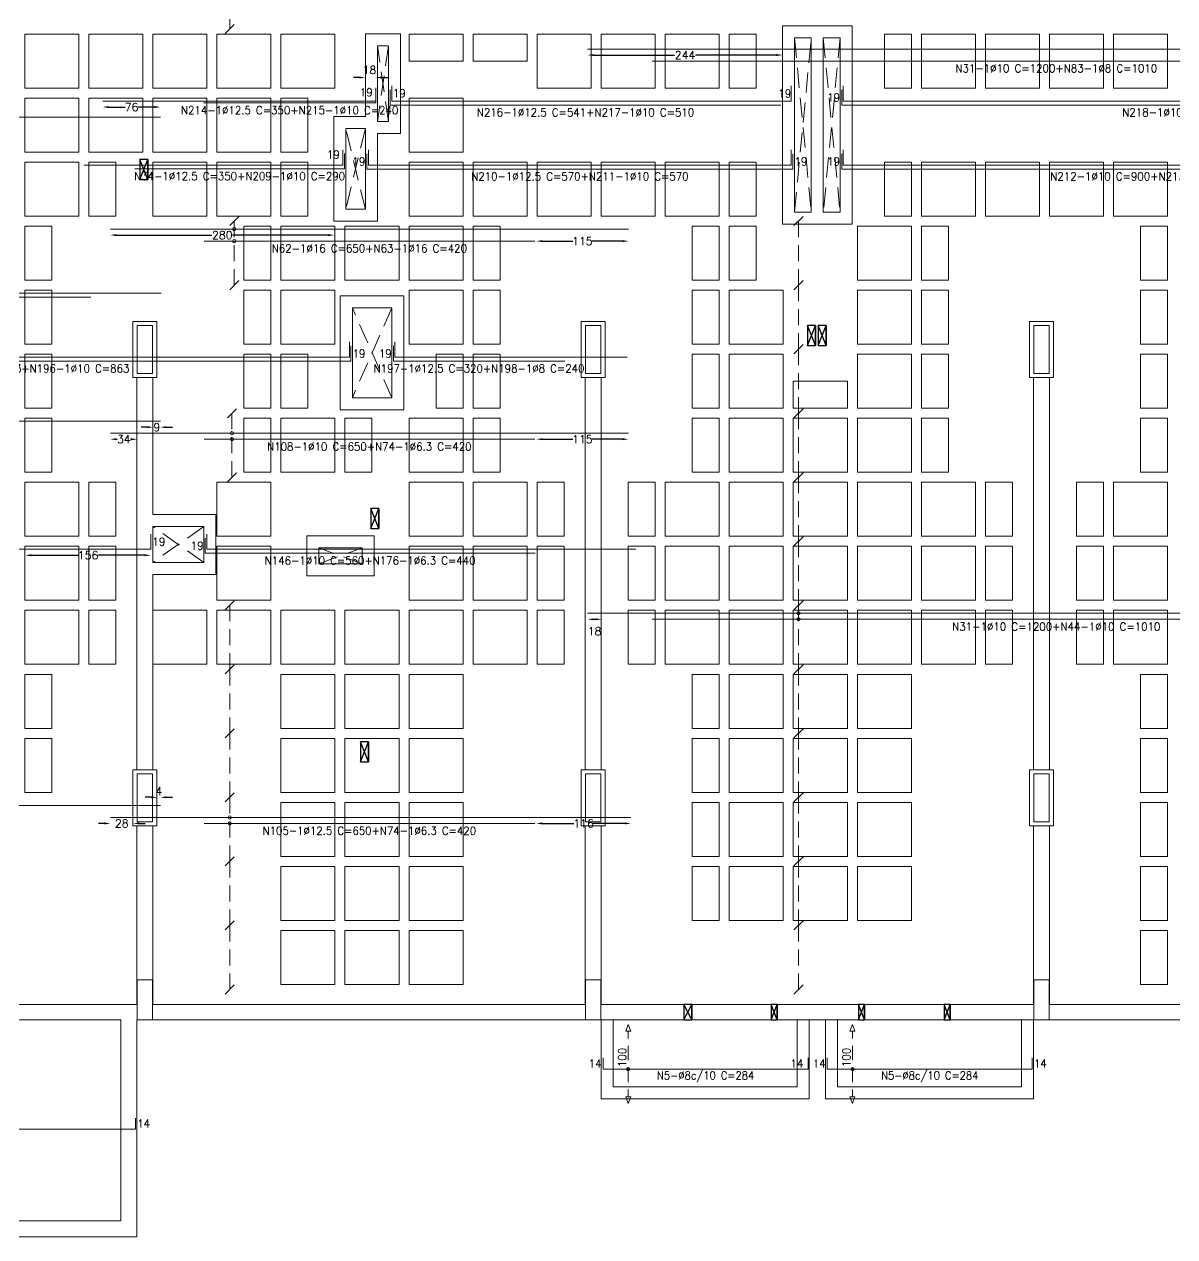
# Model space of a CAD drawing. Header units: millimetres. Extents: x -32 to 332, y -138 to 116.
# Drawn here: x 92.42 to 121.16, y 38.46 to 68.76 of the extents above; entities that cross this region are included whole.
import ezdxf
from ezdxf.enums import TextEntityAlignment as Align

# ---------------------------------------------------------------- set-up
doc = ezdxf.new("R2010")
doc.units = ezdxf.units.MM
doc.linetypes.add('TRAZO_HUECO', pattern=[0.75, 0.5, -0.25])
doc.layers.add('A-COT-01', color=9, linetype='Continuous')
doc.layers.add('FURAÇÃO', color=8, linetype='Continuous')
for name, color, linetype, lineweight in [('ARR_L_I_IG_DIST', 8, 'Continuous', 0), ('ARR_L_I_IG_LINHA', 2, 'Continuous', 0), ('ARR_L_I_IG_MARCA', 2, 'Continuous', 9), ('ARR_L_I_POSICAO', 4, 'Continuous', 9), ('ARR_LONG_INF', 6, 'Continuous', 15), ('ARR_LONG_INF_TXT', 1, 'Continuous', 9), ('LJ_NERV_RETI', 8, 'Continuous', 9), ('LJ_SIMB_ABER', 8, 'Continuous', 0), ('PILAR_CONCRETO', 8, 'Continuous', 0), ('PILAR_CONCRETO_APOIADO', 8, 'Continuous', 0), ('VIG_FACES', 8, 'Continuous', 0)]:
    doc.layers.add(name, color=color, linetype=linetype, lineweight=lineweight)
doc.styles.add('CYPETXT_0.3_romans', font='romans.shx', dxfattribs={"height": 0.2})
doc.styles.add('CYPETXT_romans', font='romans.shx', dxfattribs={"height": 0.2})
doc.dimstyles.new('cype_arrow', dxfattribs={"dimtxt": 0.18, "dimasz": 0.15, "dimexe": 0.075, "dimexo": 0.075, "dimgap": 0, "dimtad": 0, "dimdec": 4, "dimzin": 0, "dimdsep": 46, "dimtxsty": 'CYPETXT_0.3_romans', "dimcen": 0.09, "dimadec": 0, "dimazin": 0, "dimtfac": 1, "dimtdec": 4, "dimtofl": 0, "dimtmove": 2, "dimatfit": 3, "dimfxl": 1, "dimtolj": 1, "dimtzin": 0, "dimarcsym": 0})

# ---------------------------------------------------------------- blocks, each defined once
blk = doc.blocks.new('Forma 2PvtoTipo')
at = {"layer": 'FURAÇÃO', "color": 8}
for points in [[(501.483, 65.955), (501.683, 65.955), (501.683, 66.455), (501.483, 66.455), (501.483, 65.955), (501.683, 66.455), (501.683, 65.955), (501.483, 66.455)], [(518.162, 61.807), (518.362, 61.807), (518.362, 62.307), (518.162, 62.307), (518.162, 61.807), (518.362, 62.307), (518.362, 61.807), (518.162, 62.307)], [(518.428, 61.807), (518.628, 61.807), (518.628, 62.307), (518.428, 62.307), (518.428, 61.807), (518.628, 62.307), (518.628, 61.807), (518.428, 62.307)], [(507.249, 57.238), (507.449, 57.238), (507.449, 57.738), (507.249, 57.738), (507.249, 57.238), (507.449, 57.738), (507.449, 57.238), (507.249, 57.738)], [(506.995, 51.408), (507.195, 51.408), (507.195, 51.908), (506.995, 51.908), (506.995, 51.408), (507.195, 51.908), (507.195, 51.408), (506.995, 51.908)], [(515.065, 44.961), (515.265, 44.961), (515.265, 45.34), (515.065, 45.341), (515.065, 44.961), (515.265, 45.34), (515.265, 44.961), (515.065, 45.341)], [(517.249, 44.961), (517.399, 44.961), (517.399, 45.341), (517.249, 45.341), (517.249, 44.961), (517.399, 45.341), (517.399, 44.961), (517.249, 45.341)], [(519.432, 44.961), (519.582, 44.961), (519.582, 45.341), (519.432, 45.341), (519.432, 44.961), (519.582, 45.341), (519.582, 44.961), (519.432, 45.341)], [(521.57, 44.961), (521.72, 44.961), (521.72, 45.34), (521.57, 45.341), (521.57, 44.961), (521.72, 45.34), (521.72, 44.961), (521.57, 45.341)]]:
    blk.add_lwpolyline(points, dxfattribs=at)
at = {"layer": 'LJ_NERV_RETI', "color": 8}
for points in [[(499.954, 68.243), (499.954, 69.593), (498.604, 69.593), (498.604, 68.243)], [(501.554, 68.243), (501.554, 69.593), (500.204, 69.593), (500.204, 68.243)], [(503.154, 68.243), (503.154, 69.593), (501.804, 69.593), (501.804, 68.243)], [(504.754, 68.243), (504.754, 69.593), (503.404, 69.593), (503.404, 68.243)], [(506.354, 68.243), (506.354, 69.593), (505.004, 69.593), (505.004, 68.243)], [(512.754, 68.243), (512.754, 69.593), (511.404, 69.593), (511.404, 68.243)], [(514.354, 68.243), (514.354, 69.593), (513.004, 69.593), (513.004, 68.243)], [(515.954, 68.243), (515.954, 69.593), (514.604, 69.593), (514.604, 68.243)], [(516.879, 68.243), (516.879, 69.593), (516.204, 69.593), (516.204, 68.243)], [(520.754, 68.242), (520.754, 69.592), (520.079, 69.592), (520.079, 68.242)], [(522.354, 68.243), (522.354, 69.593), (521.004, 69.593), (521.004, 68.243)], [(523.954, 68.243), (523.954, 69.593), (522.604, 69.593), (522.604, 68.243)], [(525.554, 68.243), (525.554, 69.593), (524.204, 69.593), (524.204, 68.243)], [(527.154, 68.243), (527.154, 69.593), (525.804, 69.593), (525.804, 68.243)], [(499.954, 66.643), (499.954, 67.993), (498.604, 67.993), (498.604, 66.643)], [(501.554, 66.643), (501.554, 67.993), (500.204, 67.993), (500.204, 66.643)], [(503.154, 66.643), (503.154, 67.993), (501.804, 67.993), (501.804, 66.643)], [(504.754, 66.643), (504.754, 67.993), (503.404, 67.993), (503.404, 66.643)], [(505.679, 66.643), (505.679, 67.993), (505.004, 67.993), (505.004, 66.643)], [(509.554, 66.643), (509.554, 67.993), (508.204, 67.993), (508.204, 66.643)], [(499.954, 65.043), (499.954, 66.393), (498.604, 66.393), (498.604, 65.043)], [(500.879, 65.043), (500.879, 66.393), (500.204, 66.393), (500.204, 65.043)], [(503.154, 65.043), (503.154, 66.393), (501.804, 66.393), (501.804, 65.043)], [(504.754, 65.043), (504.754, 66.393), (503.404, 66.393), (503.404, 65.043)], [(505.679, 65.043), (505.679, 66.393), (505.004, 66.393), (505.004, 65.043)], [(509.554, 65.043), (509.554, 66.393), (508.204, 66.393), (508.204, 65.043)], [(511.154, 65.043), (511.154, 66.393), (509.804, 66.393), (509.804, 65.043)], [(512.754, 65.043), (512.754, 66.393), (511.404, 66.393), (511.404, 65.043)], [(514.354, 65.043), (514.354, 66.393), (513.004, 66.393), (513.004, 65.043)], [(515.954, 65.043), (515.954, 66.393), (514.604, 66.393), (514.604, 65.043)], [(516.879, 65.043), (516.879, 66.393), (516.204, 66.393), (516.204, 65.043)], [(520.754, 65.042), (520.754, 66.392), (520.079, 66.392), (520.079, 65.042)], [(522.354, 65.043), (522.354, 66.393), (521.004, 66.393), (521.004, 65.043)], [(523.954, 65.043), (523.954, 66.393), (522.604, 66.393), (522.604, 65.043)], [(525.554, 65.043), (525.554, 66.393), (524.204, 66.393), (524.204, 65.043)], [(527.154, 65.043), (527.154, 66.393), (525.804, 66.393), (525.804, 65.043)], [(499.279, 63.443), (499.279, 64.793), (498.604, 64.793), (498.604, 63.443)], [(504.754, 63.443), (504.754, 64.793), (504.079, 64.793), (504.079, 63.443)], [(506.354, 63.443), (506.354, 64.793), (505.004, 64.793), (505.004, 63.443)], [(507.954, 63.443), (507.954, 64.793), (506.604, 64.793), (506.604, 63.443)], [(509.554, 63.443), (509.554, 64.793), (508.204, 64.793), (508.204, 63.443)], [(510.479, 63.443), (510.479, 64.793), (509.804, 64.793), (509.804, 63.443)], [(515.954, 63.443), (515.954, 64.793), (515.279, 64.793), (515.279, 63.443)], [(516.879, 63.443), (516.879, 64.793), (516.204, 64.793), (516.204, 63.443)], [(520.754, 63.443), (520.754, 64.793), (519.404, 64.793), (519.404, 63.443)], [(521.679, 63.443), (521.679, 64.793), (521.004, 64.793), (521.004, 63.443)], [(527.154, 63.443), (527.154, 64.793), (526.479, 64.793), (526.479, 63.443)], [(499.279, 61.843), (499.279, 63.193), (498.604, 63.193), (498.604, 61.843)], [(504.754, 61.843), (504.754, 63.193), (504.079, 63.193), (504.079, 61.843)], [(506.354, 61.843), (506.354, 63.193), (505.004, 63.193), (505.004, 61.843)], [(509.554, 61.843), (509.554, 63.193), (508.204, 63.193), (508.204, 61.843)], [(510.479, 61.843), (510.479, 63.193), (509.804, 63.193), (509.804, 61.843)], [(515.954, 61.843), (515.954, 63.193), (515.279, 63.193), (515.279, 61.843)], [(517.554, 61.843), (517.554, 63.193), (516.204, 63.193), (516.204, 61.843)], [(520.754, 61.843), (520.754, 63.193), (519.404, 63.193), (519.404, 61.843)], [(521.679, 61.843), (521.679, 63.193), (521.004, 63.193), (521.004, 61.843)], [(527.154, 61.843), (527.154, 63.193), (526.479, 63.193), (526.479, 61.843)], [(499.279, 60.243), (499.279, 61.593), (498.604, 61.593), (498.604, 60.243)], [(504.754, 60.243), (504.754, 61.593), (504.079, 61.593), (504.079, 60.243)], [(505.679, 60.243), (505.679, 61.593), (505.004, 61.593), (505.004, 60.243)], [(509.554, 60.243), (509.554, 61.593), (508.879, 61.593), (508.879, 60.243)], [(510.479, 60.243), (510.479, 61.593), (509.804, 61.593), (509.804, 60.243)], [(515.954, 60.243), (515.954, 61.593), (515.279, 61.593), (515.279, 60.243)], [(517.554, 60.243), (517.554, 61.593), (516.204, 61.593), (516.204, 60.243)], [(520.754, 60.243), (520.754, 61.593), (519.404, 61.593), (519.404, 60.243)], [(521.679, 60.243), (521.679, 61.593), (521.004, 61.593), (521.004, 60.243)], [(527.154, 60.243), (527.154, 61.593), (526.479, 61.593), (526.479, 60.243)], [(519.154, 60.243), (519.154, 60.918), (517.804, 60.918), (517.804, 60.243)], [(499.279, 58.643), (499.279, 59.993), (498.604, 59.993), (498.604, 58.643)], [(504.754, 58.643), (504.754, 59.993), (504.079, 59.993), (504.079, 58.643)], [(506.354, 58.643), (506.354, 59.993), (505.004, 59.993), (505.004, 58.643)], [(507.279, 58.643), (507.279, 59.993), (506.604, 59.993), (506.604, 58.643)], [(509.554, 58.643), (509.554, 59.993), (508.204, 59.993), (508.204, 58.643)], [(510.479, 58.643), (510.479, 59.993), (509.804, 59.993), (509.804, 58.643)], [(515.954, 58.643), (515.954, 59.993), (515.279, 59.993), (515.279, 58.643)], [(517.554, 58.643), (517.554, 59.993), (516.204, 59.993), (516.204, 58.643)], [(519.154, 58.643), (519.154, 59.993), (517.804, 59.993), (517.804, 58.643)], [(520.754, 58.643), (520.754, 59.993), (519.404, 59.993), (519.404, 58.643)], [(521.679, 58.643), (521.679, 59.993), (521.004, 59.993), (521.004, 58.643)], [(527.154, 58.643), (527.154, 59.993), (526.479, 59.993), (526.479, 58.643)], [(499.954, 57.043), (499.954, 58.393), (498.604, 58.393), (498.604, 57.043)], [(500.879, 57.043), (500.879, 58.393), (500.204, 58.393), (500.204, 57.043)], [(504.754, 57.043), (504.754, 58.393), (503.404, 58.393), (503.404, 57.043)], [(509.554, 57.043), (509.554, 58.393), (508.204, 58.393), (508.204, 57.043)], [(511.154, 57.043), (511.154, 58.393), (509.804, 58.393), (509.804, 57.043)], [(512.079, 57.043), (512.079, 58.393), (511.404, 58.393), (511.404, 57.043)], [(514.354, 57.043), (514.354, 58.393), (513.679, 58.393), (513.679, 57.043)], [(515.954, 57.043), (515.954, 58.393), (514.604, 58.393), (514.604, 57.043)], [(517.554, 57.043), (517.554, 58.393), (516.204, 58.393), (516.204, 57.043)], [(519.154, 57.043), (519.154, 58.393), (517.804, 58.393), (517.804, 57.043)], [(520.754, 57.043), (520.754, 58.393), (519.404, 58.393), (519.404, 57.043)], [(522.354, 57.043), (522.354, 58.393), (521.004, 58.393), (521.004, 57.043)], [(523.279, 57.043), (523.279, 58.393), (522.604, 58.393), (522.604, 57.043)], [(525.554, 57.043), (525.554, 58.393), (524.879, 58.393), (524.879, 57.043)], [(527.154, 57.043), (527.154, 58.393), (525.804, 58.393), (525.804, 57.043)], [(499.954, 55.443), (499.954, 56.793), (498.604, 56.793), (498.604, 55.443)], [(500.879, 55.443), (500.879, 56.793), (500.204, 56.793), (500.204, 55.443)], [(504.754, 55.443), (504.754, 56.793), (503.404, 56.793), (503.404, 55.443)], [(509.554, 55.443), (509.554, 56.793), (508.204, 56.793), (508.204, 55.443)], [(511.154, 55.443), (511.154, 56.793), (509.804, 56.793), (509.804, 55.443)], [(512.079, 55.443), (512.079, 56.793), (511.404, 56.793), (511.404, 55.443)], [(514.354, 55.443), (514.354, 56.793), (513.679, 56.793), (513.679, 55.443)], [(515.954, 55.443), (515.954, 56.793), (514.604, 56.793), (514.604, 55.443)], [(517.554, 55.443), (517.554, 56.793), (516.204, 56.793), (516.204, 55.443)], [(519.154, 55.443), (519.154, 56.793), (517.804, 56.793), (517.804, 55.443)], [(520.754, 55.443), (520.754, 56.793), (519.404, 56.793), (519.404, 55.443)], [(522.354, 55.443), (522.354, 56.793), (521.004, 56.793), (521.004, 55.443)], [(523.279, 55.443), (523.279, 56.793), (522.604, 56.793), (522.604, 55.443)], [(525.554, 55.443), (525.554, 56.793), (524.879, 56.793), (524.879, 55.443)], [(527.154, 55.443), (527.154, 56.793), (525.804, 56.793), (525.804, 55.443)], [(499.954, 53.843), (499.954, 55.193), (498.604, 55.193), (498.604, 53.843)], [(500.879, 53.843), (500.879, 55.193), (500.204, 55.193), (500.204, 53.843)], [(503.154, 53.843), (503.154, 55.193), (501.804, 55.193), (501.804, 53.843)], [(504.754, 53.843), (504.754, 55.193), (503.404, 55.193), (503.404, 53.843)], [(506.354, 53.843), (506.354, 55.193), (505.004, 55.193), (505.004, 53.843)], [(507.954, 53.843), (507.954, 55.193), (506.604, 55.193), (506.604, 53.843)], [(509.554, 53.843), (509.554, 55.193), (508.204, 55.193), (508.204, 53.843)], [(511.154, 53.843), (511.154, 55.193), (509.804, 55.193), (509.804, 53.843)], [(512.079, 53.843), (512.079, 55.193), (511.404, 55.193), (511.404, 53.843)], [(514.354, 53.843), (514.354, 55.193), (513.679, 55.193), (513.679, 53.843)], [(515.954, 53.843), (515.954, 55.193), (514.604, 55.193), (514.604, 53.843)], [(517.554, 53.843), (517.554, 55.193), (516.204, 55.193), (516.204, 53.843)], [(519.154, 53.843), (519.154, 55.193), (517.804, 55.193), (517.804, 53.843)], [(520.754, 53.843), (520.754, 55.193), (519.404, 55.193), (519.404, 53.843)], [(522.354, 53.843), (522.354, 55.193), (521.004, 55.193), (521.004, 53.843)], [(523.279, 53.843), (523.279, 55.193), (522.604, 55.193), (522.604, 53.843)], [(525.554, 53.843), (525.554, 55.193), (524.879, 55.193), (524.879, 53.843)], [(527.154, 53.843), (527.154, 55.193), (525.804, 55.193), (525.804, 53.843)], [(499.279, 52.243), (499.279, 53.593), (498.604, 53.593), (498.604, 52.243)], [(506.354, 52.243), (506.354, 53.593), (505.004, 53.593), (505.004, 52.243)], [(507.954, 52.243), (507.954, 53.593), (506.604, 53.593), (506.604, 52.243)], [(509.554, 52.243), (509.554, 53.593), (508.204, 53.593), (508.204, 52.243)], [(515.954, 52.243), (515.954, 53.593), (515.279, 53.593), (515.279, 52.243)], [(517.554, 52.243), (517.554, 53.593), (516.204, 53.593), (516.204, 52.243)], [(519.154, 52.243), (519.154, 53.593), (517.804, 53.593), (517.804, 52.243)], [(520.754, 52.243), (520.754, 53.593), (519.404, 53.593), (519.404, 52.243)], [(527.154, 52.243), (527.154, 53.593), (526.479, 53.593), (526.479, 52.243)], [(499.279, 50.643), (499.279, 51.993), (498.604, 51.993), (498.604, 50.643)], [(506.354, 50.643), (506.354, 51.993), (505.004, 51.993), (505.004, 50.643)], [(507.954, 50.643), (507.954, 51.993), (506.604, 51.993), (506.604, 50.643)], [(509.554, 50.643), (509.554, 51.993), (508.204, 51.993), (508.204, 50.643)], [(515.954, 50.643), (515.954, 51.993), (515.279, 51.993), (515.279, 50.643)], [(517.554, 50.643), (517.554, 51.993), (516.204, 51.993), (516.204, 50.643)], [(519.154, 50.643), (519.154, 51.993), (517.804, 51.993), (517.804, 50.643)], [(520.754, 50.643), (520.754, 51.993), (519.404, 51.993), (519.404, 50.643)], [(527.154, 50.643), (527.154, 51.993), (526.479, 51.993), (526.479, 50.643)], [(506.354, 49.043), (506.354, 50.393), (505.004, 50.393), (505.004, 49.043)], [(507.954, 49.043), (507.954, 50.393), (506.604, 50.393), (506.604, 49.043)], [(509.554, 49.043), (509.554, 50.393), (508.204, 50.393), (508.204, 49.043)], [(515.954, 49.043), (515.954, 50.393), (515.279, 50.393), (515.279, 49.043)], [(517.554, 49.043), (517.554, 50.393), (516.204, 50.393), (516.204, 49.043)], [(519.154, 49.043), (519.154, 50.393), (517.804, 50.393), (517.804, 49.043)], [(520.754, 49.043), (520.754, 50.393), (519.404, 50.393), (519.404, 49.043)], [(527.154, 49.043), (527.154, 50.393), (526.479, 50.393), (526.479, 49.043)], [(506.354, 47.443), (506.354, 48.793), (505.004, 48.793), (505.004, 47.443)], [(507.954, 47.443), (507.954, 48.793), (506.604, 48.793), (506.604, 47.443)], [(509.554, 47.443), (509.554, 48.793), (508.204, 48.793), (508.204, 47.443)], [(515.954, 47.443), (515.954, 48.793), (515.279, 48.793), (515.279, 47.443)], [(517.554, 47.443), (517.554, 48.793), (516.204, 48.793), (516.204, 47.443)], [(519.154, 47.443), (519.154, 48.793), (517.804, 48.793), (517.804, 47.443)], [(520.754, 47.443), (520.754, 48.793), (519.404, 48.793), (519.404, 47.443)], [(527.154, 47.443), (527.154, 48.793), (526.479, 48.793), (526.479, 47.443)], [(506.354, 45.843), (506.354, 47.193), (505.004, 47.193), (505.004, 45.843)], [(507.954, 45.843), (507.954, 47.193), (506.604, 47.193), (506.604, 45.843)], [(509.554, 45.843), (509.554, 47.193), (508.204, 47.193), (508.204, 45.843)], [(527.154, 45.843), (527.154, 47.193), (526.479, 47.193), (526.479, 45.843)]]:
    blk.add_lwpolyline(points, close=True, dxfattribs=at)
for points in [[(509.554, 68.918), (509.554, 69.593), (508.204, 69.593), (508.204, 68.918), (509.554, 68.918)], [(511.154, 68.918), (511.154, 69.593), (509.804, 69.593), (509.804, 68.918), (511.154, 68.918)]]:
    blk.add_lwpolyline(points, dxfattribs=at)
at = {"layer": 'LJ_SIMB_ABER', "color": 8, "linetype": 'TRAZO_HUECO'}
for p, q in [((517.833, 65.144), (518.253, 69.494)), ((517.833, 69.494), (518.253, 65.144)), ((518.553, 69.494), (518.973, 65.144)), ((518.973, 69.494), (518.553, 65.144)), ((507.693, 69.294), (507.413, 67.409)), ((507.693, 67.409), (507.413, 69.294)), ((507.113, 67.229), (506.628, 65.214)), ((507.113, 65.214), (506.628, 67.229)), ((507.773, 62.754), (506.788, 60.504)), ((507.773, 60.504), (506.788, 62.754)), ((503.078, 57.288), (501.803, 56.388)), ((503.078, 56.388), (501.803, 57.288)), ((507.033, 56.353), (505.948, 56.753)), ((505.948, 56.353), (507.033, 56.753))]:
    blk.add_line(p, q, dxfattribs=at)
at = {"layer": 'PILAR_CONCRETO', "color": 8}
for points in [[(501.303, 61.011), (501.903, 61.011), (501.903, 62.411), (501.303, 62.411), (501.303, 61.011)], [(501.413, 61.111), (501.793, 61.111), (501.793, 62.311), (501.413, 62.311), (501.413, 61.111)], [(512.503, 61.011), (513.103, 61.011), (513.103, 62.411), (512.503, 62.411), (512.503, 61.011)], [(512.613, 61.111), (512.993, 61.111), (512.993, 62.311), (512.613, 62.311), (512.613, 61.111)], [(523.703, 61.011), (524.303, 61.011), (524.303, 62.411), (523.703, 62.411), (523.703, 61.011)], [(523.813, 61.111), (524.193, 61.111), (524.193, 62.311), (523.813, 62.311), (523.813, 61.111)], [(501.303, 49.81), (501.903, 49.81), (501.903, 51.21), (501.303, 51.21), (501.303, 49.81)], [(512.503, 49.81), (513.103, 49.81), (513.103, 51.21), (512.503, 51.21), (512.503, 49.81)], [(523.703, 49.81), (524.303, 49.81), (524.303, 51.21), (523.703, 51.21), (523.703, 49.81)], [(501.413, 49.91), (501.793, 49.91), (501.793, 51.11), (501.413, 51.11), (501.413, 49.91)], [(512.613, 49.91), (512.993, 49.91), (512.993, 51.11), (512.613, 51.11), (512.613, 49.91)], [(523.813, 49.91), (524.193, 49.91), (524.193, 51.11), (523.813, 51.11), (523.813, 49.91)], [(501.413, 44.96), (501.793, 44.96), (501.793, 45.96), (501.413, 45.96), (501.413, 44.96)], [(512.613, 44.96), (512.993, 44.96), (512.993, 45.96), (512.613, 45.96), (512.613, 44.96)], [(523.813, 44.96), (524.193, 44.96), (524.193, 45.96), (523.813, 45.96), (523.813, 44.96)]]:
    blk.add_lwpolyline(points, close=True, dxfattribs=at)
at = {"layer": 'PILAR_CONCRETO_APOIADO', "color": 8}
for points in [[(501.413, 44.96), (501.793, 44.96), (501.793, 45.96), (501.413, 45.96), (501.413, 44.96)], [(512.613, 44.96), (512.993, 44.96), (512.993, 45.96), (512.613, 45.96), (512.613, 44.96)], [(523.813, 44.96), (524.193, 44.96), (524.193, 45.96), (523.813, 45.96), (523.813, 44.96)]]:
    blk.add_lwpolyline(points, close=True, dxfattribs=at)
at = {"layer": 'VIG_FACES', "color": 8}
for p, q in [((519.273, 69.794), (517.533, 69.794)), ((517.533, 69.794), (517.533, 64.844)), ((519.273, 64.844), (519.273, 69.794)), ((507.993, 69.594), (507.113, 69.594)), ((507.113, 67.529), (507.113, 69.594)), ((507.993, 67.109), (507.993, 69.594)), ((518.253, 69.494), (517.833, 69.494)), ((517.833, 69.494), (517.833, 65.144)), ((518.253, 65.144), (518.253, 69.494)), ((518.973, 69.494), (518.553, 69.494)), ((518.553, 65.144), (518.553, 69.494)), ((518.973, 65.144), (518.973, 69.494)), ((507.693, 69.294), (507.413, 69.294)), ((507.413, 67.409), (507.413, 69.294)), ((507.693, 67.409), (507.693, 69.294)), ((506.328, 67.529), (506.328, 64.914)), ((507.113, 67.529), (506.328, 67.529)), ((507.413, 67.409), (507.693, 67.409)), ((506.628, 67.229), (506.628, 65.214)), ((507.113, 67.229), (506.628, 67.229)), ((507.113, 65.214), (507.113, 67.229)), ((507.413, 64.914), (507.413, 67.109)), ((507.413, 67.109), (507.993, 67.109)), ((506.628, 65.214), (507.113, 65.214)), ((517.833, 65.144), (518.253, 65.144)), ((518.553, 65.144), (518.973, 65.144)), ((506.328, 64.914), (507.413, 64.914)), ((517.533, 64.844), (519.273, 64.844)), ((506.488, 63.054), (506.488, 60.204)), ((508.073, 63.054), (506.488, 63.054)), ((508.073, 60.204), (508.073, 63.054)), ((506.788, 62.754), (506.788, 60.504)), ((507.773, 62.754), (506.788, 62.754)), ((507.773, 60.504), (507.773, 62.754)), ((501.403, 58.394), (501.403, 61.011)), ((501.803, 58.394), (501.803, 61.011)), ((512.603, 58.394), (512.603, 61.011)), ((513.003, 58.394), (513.003, 61.011)), ((523.803, 58.394), (523.803, 61.011)), ((524.203, 58.394), (524.203, 61.011)), ((506.788, 60.504), (507.773, 60.504)), ((506.488, 60.204), (508.073, 60.204)), ((501.403, 53.844), (501.403, 58.392)), ((501.803, 57.588), (501.803, 58.392)), ((512.603, 53.844), (512.603, 58.392)), ((513.003, 53.844), (513.003, 58.392)), ((523.803, 53.844), (523.803, 58.392)), ((524.203, 53.844), (524.203, 58.392)), ((503.378, 57.588), (501.803, 57.588)), ((503.378, 56.088), (503.378, 57.588)), ((501.803, 56.388), (501.803, 57.288)), ((503.078, 57.288), (501.803, 57.288)), ((503.078, 56.388), (503.078, 57.288)), ((505.648, 57.053), (507.333, 57.053)), ((505.648, 56.053), (505.648, 57.053)), ((507.333, 57.053), (507.333, 56.053)), ((505.948, 56.753), (507.033, 56.753)), ((505.948, 56.353), (505.948, 56.753)), ((507.033, 56.753), (507.033, 56.353)), ((501.803, 56.388), (503.078, 56.388)), ((507.033, 56.353), (505.948, 56.353)), ((501.803, 53.844), (501.803, 56.088)), ((501.803, 56.088), (503.378, 56.088)), ((507.333, 56.053), (505.648, 56.053)), ((501.403, 51.21), (501.403, 53.842)), ((501.803, 51.21), (501.803, 53.842)), ((512.603, 51.21), (512.603, 53.842)), ((513.003, 51.21), (513.003, 53.842)), ((523.803, 51.21), (523.803, 53.842)), ((524.203, 51.21), (524.203, 53.842)), ((501.403, 49.81), (501.403, 45.34)), ((501.803, 49.81), (501.803, 45.34)), ((512.603, 49.81), (512.603, 45.34)), ((513.003, 49.81), (513.003, 45.341)), ((523.803, 49.81), (523.803, 45.34)), ((524.203, 49.81), (524.203, 45.341)), ((493.805, 45.34), (499.278, 45.34)), ((499.28, 45.34), (501.403, 45.34)), ((501.803, 45.34), (505.003, 45.34)), ((505.005, 45.34), (509.553, 45.34)), ((509.555, 45.34), (512.603, 45.34)), ((513.003, 45.341), (514.603, 45.341)), ((514.605, 45.341), (520.753, 45.34)), ((520.755, 45.34), (523.803, 45.34)), ((526.478, 45.341), (524.203, 45.341)), ((532.878, 45.34), (526.48, 45.341)), ((490.593, 44.96), (501.003, 44.96)), ((501.003, 44.96), (501.003, 39.94)), ((501.403, 44.96), (501.413, 44.96)), ((501.403, 44.96), (501.403, 39.54)), ((501.793, 44.96), (512.613, 44.96)), ((512.993, 44.961), (513.003, 44.961)), ((513.004, 42.984), (513.004, 44.961)), ((513.005, 44.961), (518.203, 44.961)), ((513.304, 43.284), (513.304, 44.961)), ((517.904, 43.284), (517.904, 44.961)), ((518.204, 42.984), (518.204, 44.961)), ((518.205, 44.961), (518.603, 44.961)), ((518.604, 42.985), (518.604, 44.961)), ((518.605, 44.961), (523.803, 44.96)), ((518.904, 43.285), (518.904, 44.961)), ((523.504, 43.285), (523.504, 44.96)), ((523.804, 42.985), (523.804, 44.96)), ((523.805, 44.96), (523.813, 44.96)), ((529.803, 44.961), (524.193, 44.961)), ((513.304, 43.284), (517.904, 43.284)), ((518.904, 43.285), (523.504, 43.285)), ((513.004, 42.984), (518.204, 42.984)), ((518.604, 42.985), (523.804, 42.985)), ((501.003, 39.94), (479.803, 39.94)), ((501.403, 39.54), (479.403, 39.54))]:
    blk.add_line(p, q, dxfattribs=at)
blk = doc.blocks.new('*D200')
at = {"layer": 'ARR_L_I_POSICAO', "color": 0, "lineweight": -2, "transparency": 16777216}
for p, q in [((95.595, 49.441), (95.445, 49.441)), ((95.977, 49.441), (96.127, 49.441))]:
    blk.add_line(p, q, dxfattribs=at)
at = {"layer": 'ARR_L_I_POSICAO', "color": 0, "transparency": 16777216}
for points in [[(95.595, 49.466), (95.595, 49.416), (95.745, 49.441)], [(95.977, 49.466), (95.977, 49.416), (95.827, 49.441)]]:
    blk.add_solid(points, dxfattribs=at)
at = {"layer": 'DEFPOINTS', "color": 0, "transparency": 16777216}
for p in [(95.745, 49.441), (95.827, 49.441), (95.827, 49.441)]:
    blk.add_point(p, dxfattribs=at)
at = {"layer": 'ARR_L_I_POSICAO', "color": 0, "transparency": 16777216, "insert": (95.786, 49.591), "char_height": 0.2, "attachment_point": 5, "rotation": 359.9963, "style": 'CYPETXT_0.3_romans'}
blk.add_mtext('\\A1;4', dxfattribs=at)
blk = doc.blocks.new('*D202')
at = {"layer": 'ARR_L_I_POSICAO', "color": 0, "lineweight": -2, "transparency": 16777216}
blk.add_line((106.648, 53.889), (106.695, 53.889), dxfattribs=at)
at = {"layer": 'ARR_L_I_POSICAO', "color": 0, "transparency": 16777216}
for points in [[(106.648, 53.914), (106.648, 53.864), (106.498, 53.889)], [(106.695, 53.914), (106.695, 53.864), (106.845, 53.889)]]:
    blk.add_solid(points, dxfattribs=at)
at = {"layer": 'DEFPOINTS', "color": 0, "transparency": 16777216}
for p in [(106.498, 53.889), (106.845, 53.889), (106.845, 53.889)]:
    blk.add_point(p, dxfattribs=at)
at = {"layer": 'ARR_L_I_POSICAO', "color": 0, "transparency": 16777216, "insert": (106.672, 53.589), "char_height": 0.2, "attachment_point": 5, "rotation": 0.0004, "style": 'CYPETXT_0.3_romans'}
blk.add_mtext('\\A1;18', dxfattribs=at)
blk = doc.blocks.new('*D219')
at = {"layer": 'ARR_L_I_POSICAO', "color": 0, "lineweight": -2, "transparency": 16777216}
for p, q in [((95.495, 58.689), (95.345, 58.689)), ((95.977, 58.689), (96.127, 58.689))]:
    blk.add_line(p, q, dxfattribs=at)
at = {"layer": 'ARR_L_I_POSICAO', "color": 0, "transparency": 16777216}
for points in [[(95.495, 58.714), (95.495, 58.664), (95.645, 58.689)], [(95.977, 58.714), (95.977, 58.664), (95.827, 58.689)]]:
    blk.add_solid(points, dxfattribs=at)
at = {"layer": 'DEFPOINTS', "color": 0, "transparency": 16777216}
for p in [(95.645, 58.689), (95.827, 58.689), (95.827, 58.689)]:
    blk.add_point(p, dxfattribs=at)
at = {"layer": 'ARR_L_I_POSICAO', "color": 0, "transparency": 16777216, "insert": (95.736, 58.689), "char_height": 0.2, "attachment_point": 5, "rotation": 0.0003, "style": 'CYPETXT_0.3_romans'}
blk.add_mtext('\\A1;9', dxfattribs=at)
blk = doc.blocks.new('*D213')
at = {"layer": 'ARR_L_I_POSICAO', "color": 0, "lineweight": -2, "transparency": 16777216}
for p, q in [((94.727, 63.489), (97.114, 63.489)), ((100.015, 63.489), (97.628, 63.489)), ((100.165, 63.489), (100.165, 63.489))]:
    blk.add_line(p, q, dxfattribs=at)
at = {"layer": 'ARR_L_I_POSICAO', "color": 0, "transparency": 16777216}
for points in [[(94.727, 63.514), (94.727, 63.464), (94.577, 63.489)], [(100.015, 63.514), (100.015, 63.464), (100.165, 63.489)]]:
    blk.add_solid(points, dxfattribs=at)
at = {"layer": 'DEFPOINTS', "color": 0, "transparency": 16777216}
for p in [(94.577, 63.489), (100.165, 63.489), (100.165, 63.489)]:
    blk.add_point(p, dxfattribs=at)
at = {"layer": 'ARR_L_I_POSICAO', "color": 0, "transparency": 16777216, "insert": (97.371, 63.489), "char_height": 0.2, "attachment_point": 5, "style": 'CYPETXT_0.3_romans'}
blk.add_mtext('\\A1;280', dxfattribs=at)
blk = doc.blocks.new('*D214')
at = {"layer": 'ARR_L_I_POSICAO', "color": 0, "lineweight": -2, "transparency": 16777216}
for p, q in [((105.365, 63.339), (106.124, 63.339)), ((107.369, 63.339), (106.61, 63.339))]:
    blk.add_line(p, q, dxfattribs=at)
at = {"layer": 'ARR_L_I_POSICAO', "color": 0, "transparency": 16777216}
for points in [[(105.365, 63.364), (105.365, 63.314), (105.215, 63.339)], [(107.369, 63.364), (107.369, 63.314), (107.519, 63.339)]]:
    blk.add_solid(points, dxfattribs=at)
at = {"layer": 'DEFPOINTS', "color": 0, "transparency": 16777216}
for p in [(105.215, 63.339), (107.519, 63.339), (107.519, 63.339)]:
    blk.add_point(p, dxfattribs=at)
at = {"layer": 'ARR_L_I_POSICAO', "color": 0, "transparency": 16777216, "insert": (106.367, 63.339), "char_height": 0.2, "attachment_point": 5, "style": 'CYPETXT_0.3_romans'}
blk.add_mtext('\\A1;115', dxfattribs=at)
blk = doc.blocks.new('*D45')
at = {"layer": 'ARR_L_I_POSICAO', "color": 0, "lineweight": -2, "transparency": 16777216}
for p, q in [((94.427, 48.789), (94.277, 48.789)), ((95.295, 48.789), (95.445, 48.789))]:
    blk.add_line(p, q, dxfattribs=at)
at = {"layer": 'ARR_L_I_POSICAO', "color": 0, "transparency": 16777216}
for points in [[(94.427, 48.814), (94.427, 48.764), (94.577, 48.789)], [(95.295, 48.814), (95.295, 48.764), (95.145, 48.789)]]:
    blk.add_solid(points, dxfattribs=at)
at = {"layer": 'DEFPOINTS', "color": 0, "transparency": 16777216}
for p in [(94.577, 48.789), (95.145, 48.789), (95.145, 48.789)]:
    blk.add_point(p, dxfattribs=at)
at = {"layer": 'ARR_L_I_POSICAO', "color": 0, "transparency": 16777216, "insert": (94.861, 48.789), "char_height": 0.2, "attachment_point": 5, "rotation": 0.0005, "style": 'CYPETXT_0.3_romans'}
blk.add_mtext('\\A1;28', dxfattribs=at)
blk = doc.blocks.new('*D46')
at = {"layer": 'ARR_L_I_POSICAO', "color": 0, "lineweight": -2, "transparency": 16777216}
for p, q in [((105.365, 48.789), (106.154, 48.789)), ((107.429, 48.789), (106.64, 48.789))]:
    blk.add_line(p, q, dxfattribs=at)
at = {"layer": 'ARR_L_I_POSICAO', "color": 0, "transparency": 16777216}
for points in [[(105.365, 48.814), (105.365, 48.764), (105.215, 48.789)], [(107.429, 48.814), (107.429, 48.764), (107.579, 48.789)]]:
    blk.add_solid(points, dxfattribs=at)
at = {"layer": 'DEFPOINTS', "color": 0, "transparency": 16777216}
for p in [(105.215, 48.789), (107.579, 48.789), (107.579, 48.789)]:
    blk.add_point(p, dxfattribs=at)
at = {"layer": 'ARR_L_I_POSICAO', "color": 0, "transparency": 16777216, "insert": (106.397, 48.789), "char_height": 0.2, "attachment_point": 5, "style": 'CYPETXT_0.3_romans'}
blk.add_mtext('\\A1;116', dxfattribs=at)
blk = doc.blocks.new('*D51')
at = {"layer": 'ARR_L_I_POSICAO', "color": 0, "lineweight": -2, "transparency": 16777216}
for p, q in [((94.728, 58.389), (94.745, 58.389)), ((95.095, 58.389), (95.078, 58.389))]:
    blk.add_line(p, q, dxfattribs=at)
at = {"layer": 'ARR_L_I_POSICAO', "color": 0, "transparency": 16777216}
for points in [[(94.728, 58.414), (94.728, 58.364), (94.578, 58.389)], [(95.095, 58.414), (95.095, 58.364), (95.245, 58.389)]]:
    blk.add_solid(points, dxfattribs=at)
at = {"layer": 'DEFPOINTS', "color": 0, "transparency": 16777216}
for p in [(94.578, 58.389), (95.245, 58.389), (95.245, 58.389)]:
    blk.add_point(p, dxfattribs=at)
at = {"layer": 'ARR_L_I_POSICAO', "color": 0, "transparency": 16777216, "insert": (94.912, 58.389), "char_height": 0.2, "attachment_point": 5, "rotation": 359.9999, "style": 'CYPETXT_0.3_romans'}
blk.add_mtext('\\A1;34', dxfattribs=at)
blk = doc.blocks.new('*D52')
at = {"layer": 'ARR_L_I_POSICAO', "color": 0, "lineweight": -2, "transparency": 16777216}
for p, q in [((105.365, 58.389), (106.124, 58.389)), ((107.368, 58.389), (106.609, 58.389))]:
    blk.add_line(p, q, dxfattribs=at)
at = {"layer": 'ARR_L_I_POSICAO', "color": 0, "transparency": 16777216}
for points in [[(105.365, 58.414), (105.365, 58.364), (105.215, 58.389)], [(107.368, 58.414), (107.368, 58.364), (107.518, 58.389)]]:
    blk.add_solid(points, dxfattribs=at)
at = {"layer": 'DEFPOINTS', "color": 0, "transparency": 16777216}
for p in [(105.215, 58.389), (107.518, 58.389), (107.518, 58.389)]:
    blk.add_point(p, dxfattribs=at)
at = {"layer": 'ARR_L_I_POSICAO', "color": 0, "transparency": 16777216, "insert": (106.367, 58.389), "char_height": 0.2, "attachment_point": 5, "style": 'CYPETXT_0.3_romans'}
blk.add_mtext('\\A1;115', dxfattribs=at)
blk = doc.blocks.new('*D58')
at = {"layer": 'ARR_L_I_POSICAO', "color": 0, "lineweight": -2, "transparency": 16777216}
for p, q in [((94.535, 66.689), (94.944, 66.689)), ((95.677, 66.689), (95.268, 66.689))]:
    blk.add_line(p, q, dxfattribs=at)
at = {"layer": 'ARR_L_I_POSICAO', "color": 0, "transparency": 16777216}
for points in [[(94.535, 66.714), (94.535, 66.664), (94.385, 66.689)], [(95.677, 66.714), (95.677, 66.664), (95.827, 66.689)]]:
    blk.add_solid(points, dxfattribs=at)
at = {"layer": 'DEFPOINTS', "color": 0, "transparency": 16777216}
for p in [(94.385, 66.689), (95.827, 66.689), (95.827, 66.689)]:
    blk.add_point(p, dxfattribs=at)
at = {"layer": 'ARR_L_I_POSICAO', "color": 0, "transparency": 16777216, "insert": (95.106, 66.689), "char_height": 0.2, "attachment_point": 5, "style": 'CYPETXT_0.3_romans'}
blk.add_mtext('\\A1;76', dxfattribs=at)
blk = doc.blocks.new('*D108')
at = {"layer": 'ARR_L_I_POSICAO', "color": 0, "lineweight": -2, "transparency": 16777216}
for p, q in [((92.603, 55.489), (93.776, 55.489)), ((95.435, 55.489), (94.262, 55.489))]:
    blk.add_line(p, q, dxfattribs=at)
at = {"layer": 'ARR_L_I_POSICAO', "color": 0, "transparency": 16777216}
for points in [[(92.603, 55.514), (92.603, 55.464), (92.453, 55.489)], [(95.435, 55.514), (95.435, 55.464), (95.585, 55.489)]]:
    blk.add_solid(points, dxfattribs=at)
at = {"layer": 'DEFPOINTS', "color": 0, "transparency": 16777216}
for p in [(92.453, 55.489), (95.585, 55.489), (95.585, 55.489)]:
    blk.add_point(p, dxfattribs=at)
at = {"layer": 'ARR_L_I_POSICAO', "color": 0, "transparency": 16777216, "insert": (94.019, 55.489), "char_height": 0.2, "attachment_point": 5, "style": 'CYPETXT_0.3_romans'}
blk.add_mtext('\\A1;156', dxfattribs=at)
blk = doc.blocks.new('*D123')
at = {"layer": 'ARR_L_I_POSICAO', "color": 0, "lineweight": -2, "transparency": 16777216}
for p, q in [((100.795, 67.427), (100.645, 67.427)), ((101.355, 67.427), (101.505, 67.427))]:
    blk.add_line(p, q, dxfattribs=at)
at = {"layer": 'ARR_L_I_POSICAO', "color": 0, "transparency": 16777216}
for points in [[(100.795, 67.452), (100.795, 67.402), (100.945, 67.427)], [(101.355, 67.452), (101.355, 67.402), (101.205, 67.427)]]:
    blk.add_solid(points, dxfattribs=at)
at = {"layer": 'DEFPOINTS', "color": 0, "transparency": 16777216}
for p in [(100.945, 67.427), (101.205, 67.427), (101.205, 67.427)]:
    blk.add_point(p, dxfattribs=at)
at = {"layer": 'ARR_L_I_POSICAO', "color": 0, "transparency": 16777216, "insert": (101.047, 67.616), "char_height": 0.2, "attachment_point": 5, "rotation": 0.0002, "style": 'CYPETXT_0.3_romans'}
blk.add_mtext('\\A1;18', dxfattribs=at)
blk = doc.blocks.new('*D136')
at = {"layer": 'ARR_L_I_POSICAO', "color": 0, "lineweight": -2, "transparency": 16777216}
for p, q in [((106.648, 67.989), (108.67, 67.989)), ((111.215, 67.989), (109.193, 67.989))]:
    blk.add_line(p, q, dxfattribs=at)
at = {"layer": 'ARR_L_I_POSICAO', "color": 0, "transparency": 16777216}
for points in [[(106.648, 68.014), (106.648, 67.964), (106.498, 67.989)], [(111.215, 68.014), (111.215, 67.964), (111.365, 67.989)]]:
    blk.add_solid(points, dxfattribs=at)
at = {"layer": 'DEFPOINTS', "color": 0, "transparency": 16777216}
for p in [(106.498, 67.989), (111.365, 67.989), (111.365, 67.989)]:
    blk.add_point(p, dxfattribs=at)
at = {"layer": 'ARR_L_I_POSICAO', "color": 0, "transparency": 16777216, "insert": (108.932, 67.989), "char_height": 0.2, "attachment_point": 5, "rotation": 359.9999, "style": 'CYPETXT_0.3_romans'}
blk.add_mtext('\\A1;244', dxfattribs=at)

msp = doc.modelspace()

# ---------------------------------------------------------------- linework, layer by layer
at = {"layer": 'ARR_L_I_IG_LINHA'}
for p, q in [((97.55658, 68.63912), (97.55658, 69.03912)), ((97.67058, 63.43912), (97.67058, 63.83912)), ((111.76559, 63.43912), (111.76559, 63.83912)), ((97.67058, 62.83911), (97.67058, 63.23912)), ((111.76559, 62.83912), (111.76559, 63.23912)), ((97.67058, 62.23911), (97.67058, 62.63911)), ((111.76559, 61.83912), (111.76559, 62.63912)), ((111.76559, 61.23912), (111.76559, 61.63912)), ((111.76559, 60.23912), (111.76559, 61.03912)), ((111.76559, 59.63912), (111.76559, 60.03912)), ((111.76559, 58.63912), (111.76559, 59.43912)), ((97.61358, 58.63911), (97.61358, 59.03912)), ((97.61358, 58.03911), (97.61358, 58.43911)), ((111.76559, 58.03912), (111.76559, 58.43912)), ((97.61358, 57.43911), (97.61358, 57.83911)), ((111.76559, 57.03912), (111.76559, 57.83912)), ((111.76559, 56.43912), (111.76559, 56.83912)), ((111.76559, 55.43912), (111.76559, 56.23912)), ((111.76559, 54.83912), (111.76559, 55.23912)), ((111.76559, 53.83912), (111.76559, 54.63912)), ((97.55658, 53.83911), (97.55658, 54.23911)), ((97.55658, 53.23911), (97.55658, 53.63911)), ((111.76559, 53.23912), (111.76559, 53.63912)), ((97.55658, 52.23911), (97.55658, 53.03911)), ((111.76559, 52.23912), (111.76559, 53.03912)), ((97.55658, 51.63911), (97.55658, 52.03911)), ((111.76559, 51.63912), (111.76559, 52.03912)), ((97.55658, 50.63912), (97.55658, 51.43911)), ((111.76559, 50.63912), (111.76559, 51.43912)), ((97.55658, 50.03912), (97.55658, 50.43912)), ((111.76559, 50.03912), (111.76559, 50.43912)), ((97.55658, 49.03912), (97.55658, 49.83912)), ((111.76559, 49.03912), (111.76559, 49.83912)), ((97.55658, 48.43912), (97.55658, 48.83912)), ((111.76559, 48.43912), (111.76559, 48.83912)), ((97.55658, 47.43912), (97.55658, 48.23912)), ((111.76559, 47.43912), (111.76559, 48.23912)), ((97.55658, 46.83912), (97.55658, 47.23912)), ((111.76559, 46.83912), (111.76559, 47.23912)), ((97.55658, 45.83912), (97.55658, 46.63912)), ((111.76559, 45.83912), (111.76559, 46.63912)), ((97.55658, 45.23912), (97.55658, 45.63912)), ((111.76559, 45.23912), (111.76559, 45.63912)), ((97.55658, 44.63912), (97.55658, 45.03912)), ((111.76559, 44.63912), (111.76559, 45.03912))]:
    msp.add_line(p, q, dxfattribs=at)
for points in [[(107.51259, 43.60031), (107.45009, 43.60031), (107.51259, 43.76781), (107.57509, 43.60031), (107.51259, 43.60031)], [(113.11259, 43.60031), (113.05009, 43.60031), (113.11259, 43.76781), (113.17509, 43.60031), (113.11259, 43.60031)], [(107.51259, 41.95531), (107.57509, 41.95531), (107.51259, 41.78781), (107.45009, 41.95531), (107.51259, 41.95531)], [(113.11259, 41.95531), (113.17509, 41.95531), (113.11259, 41.78781), (113.05009, 41.95531), (113.11259, 41.95531)]]:
    msp.add_lwpolyline(points, close=True, dxfattribs=at)
for points in [[(107.51259, 43.41753), (107.51259, 43.60031)], [(113.11259, 43.41753), (113.11259, 43.60031)], [(107.51259, 42.8692), (107.51259, 43.23475)], [(113.11259, 42.8692), (113.11259, 43.23475)], [(107.51259, 42.32086), (107.51259, 42.68642)], [(113.11259, 42.32086), (113.11259, 42.68642)], [(107.51259, 41.95531), (107.51259, 42.13809)], [(113.11259, 41.95531), (113.11259, 42.13809)]]:
    msp.add_lwpolyline(points, dxfattribs=at)
for centre in [(97.67058, 63.63912), (97.67058, 63.33912), (97.61358, 58.53912), (97.61358, 58.38912), (111.76559, 54.03911), (111.76559, 53.88911), (97.55658, 48.93911), (97.55658, 48.78911), (107.51259, 42.64781), (113.11259, 42.64781)]:
    msp.add_circle(centre, 0.04, dxfattribs=at)
at = {"layer": 'ARR_L_I_IG_MARCA'}
for p, q in [((97.66972, 68.75226), (97.44345, 68.52598)), ((97.78372, 63.95226), (97.55745, 63.72598)), ((111.87873, 63.95226), (111.65245, 63.72598)), ((97.78372, 62.35225), (97.55745, 62.12598)), ((111.87873, 62.35225), (111.65245, 62.12598)), ((111.87873, 60.75226), (111.65245, 60.52598)), ((97.72672, 59.15225), (97.50045, 58.92598)), ((111.87873, 59.15225), (111.65245, 58.92598)), ((97.72672, 57.55225), (97.50045, 57.32597)), ((111.87873, 57.55225), (111.65245, 57.32597)), ((111.87873, 55.95226), (111.65245, 55.72598)), ((97.66972, 54.35225), (97.44345, 54.12598)), ((111.87873, 54.35225), (111.65245, 54.12598)), ((97.66972, 52.75226), (97.44345, 52.52598)), ((111.87873, 52.75226), (111.65245, 52.52598)), ((97.66972, 51.15225), (97.44345, 50.92598)), ((111.87873, 51.15225), (111.65245, 50.92598)), ((97.66972, 49.55225), (97.44345, 49.32597)), ((111.87873, 49.55225), (111.65245, 49.32597)), ((97.66972, 47.95226), (97.44345, 47.72598)), ((111.87873, 47.95226), (111.65245, 47.72598)), ((97.66972, 46.35225), (97.44345, 46.12598)), ((111.87873, 46.35225), (111.65245, 46.12598)), ((97.66972, 44.75226), (97.44345, 44.52598)), ((111.87873, 44.75226), (111.65245, 44.52598))]:
    msp.add_line(p, q, dxfattribs=at)
at = {"layer": 'ARR_LONG_INF'}
for points in [[(106.49809, 68.13912), (130.43809, 68.13912)], [(108.10609, 67.83912), (128.30609, 67.83912)], [(96.90509, 66.79199), (101.20509, 66.79199), (101.20509, 67.17199)], [(101.56509, 67.11912), (101.56509, 66.73912), (111.32509, 66.73912)], [(101.60509, 67.21912), (101.60509, 66.83912), (111.58509, 66.83912), (111.58509, 67.21912)], [(112.84509, 67.11912), (112.84509, 66.73912), (132.22509, 66.73912)], [(112.88509, 67.21912), (112.88509, 66.83912), (133.98509, 66.83912), (133.98509, 67.21912)], [(94.38508, 66.83912), (101.20509, 66.83912)], [(71.82709, 66.43912), (95.82709, 66.43912)], [(93.9191, 65.23911), (100.38509, 65.23911), (100.38509, 65.61911)], [(95.18509, 65.14602), (100.42509, 65.14602), (100.42509, 65.52602)], [(100.98509, 65.51911), (100.98509, 65.13911), (111.62509, 65.13911), (111.62509, 65.51911)], [(101.02509, 65.61911), (101.02509, 65.23911), (111.58509, 65.23911), (111.58509, 65.61911)], [(112.84509, 65.51911), (112.84509, 65.13911), (128.30509, 65.13911)], [(112.88509, 65.61911), (112.88509, 65.23911), (130.44509, 65.23911)], [(94.57709, 63.63912), (107.51909, 63.63912)], [(96.91508, 63.33912), (105.17508, 63.33912)], [(84.14508, 62.41911), (84.14508, 62.03911), (95.84509, 62.03911)], [(84.10508, 62.31911), (84.10508, 61.93911), (94.08508, 61.93911)], [(84.08508, 60.71912), (84.08508, 60.33912), (100.58508, 60.33912), (100.58508, 60.71912)], [(84.12508, 60.81912), (84.12508, 60.43912), (100.54508, 60.43912), (100.54508, 60.81912)], [(101.64509, 60.71912), (101.64509, 60.33912), (105.92509, 60.33912)], [(101.68509, 60.81912), (101.68509, 60.43912), (107.48909, 60.43912)], [(71.82709, 58.83912), (95.82709, 58.83912)], [(94.57809, 58.53912), (107.51809, 58.53912)], [(96.91508, 58.38912), (105.17508, 58.38912)], [(72.11108, 55.63912), (95.58508, 55.63912), (95.58508, 56.01912)], [(96.94508, 55.91912), (96.94508, 55.53912), (105.18508, 55.53912)], [(96.98508, 56.01912), (96.98508, 55.63912), (107.70508, 55.63912)], [(106.49809, 54.03911), (130.43809, 54.03911)], [(108.10609, 53.88911), (128.30609, 53.88911)], [(71.82709, 49.23911), (95.82709, 49.23911)], [(94.57709, 48.93911), (107.57909, 48.93911)], [(96.91508, 48.78911), (105.17508, 48.78911)], [(106.88509, 42.92781), (106.88509, 42.64781), (112.00509, 42.64781), (112.00509, 42.92781)], [(112.48509, 42.92781), (112.48509, 42.64781), (117.60508, 42.64781), (117.60508, 42.92781)], [(73.28509, 41.42781), (73.28509, 41.14781), (95.20509, 41.14781), (95.20509, 41.42781)]]:
    msp.add_lwpolyline(points, dxfattribs=at)

# ---------------------------------------------------------------- block references
at = {"layer": 'A-COT-01', "color": 1}
msp.add_blockref('Forma 2PvtoTipo', (-406.16805, -1.07881), dxfattribs=at)

# ---------------------------------------------------------------- texts
at = {"layer": 'ARR_L_I_IG_DIST', "style": 'CYPETXT_romans', "width": 0.895263}
for p, p2 in [((107.46259, 42.69781), (107.46259, 43.18381)), ((113.06259, 42.69781), (113.06259, 43.18381))]:
    msp.add_text('100', height=0.2, rotation=90, dxfattribs=at).set_placement(p, p2, align=Align.FIT)
at = {"layer": 'ARR_LONG_INF_TXT', "style": 'CYPETXT_romans'}
for s, width, p, p2 in [('N31-1%%c10 C=1200+N83-1%%c8 C=1010', 0.836019, (115.68609, 67.55579), (120.72609, 67.55579)), ('19', 0.945, (100.80558, 66.95741), (101.12958, 66.95741)), ('19', 0.945, (101.63066, 66.93533), (101.95466, 66.93533)), ('19', 0.945, (111.26109, 66.92912), (111.58509, 66.92912)), ('19', 0.945, (112.48109, 66.82912), (112.80509, 66.82912)), ('N214-1%%c12.5 C=350+N215-1%%c10 C=240', 0.834773, (96.34008, 66.50866), (101.77008, 66.50866)), ('N216-1%%c12.5 C=541+N217-1%%c10 C=510', 0.834773, (103.7301, 66.45578), (109.1601, 66.45578)), ('N218-1%%c10 C=1097+N219-1%%c10 C=990', 0.83688, (119.85309, 66.45578), (125.21709, 66.45578)), ('19', 0.945, (99.98292, 65.40091), (100.30692, 65.40091)), ('19', 0.945, (100.62109, 65.22911), (100.94509, 65.22911)), ('19', 0.945, (111.66509, 65.22911), (111.98909, 65.22911)), ('19', 0.945, (112.48109, 65.22911), (112.80509, 65.22911)), ('N34-1%%c12.5 C=350+N209-1%%c10 C=290', 0.834299, (95.17108, 64.86269), (100.43908, 64.86269)), ('N210-1%%c12.5 C=570+N211-1%%c10 C=570', 0.834773, (103.59009, 64.85578), (109.02009, 64.85578)), ('N212-1%%c10 C=900+N213-1%%c8 C=800', 0.836019, (118.05509, 64.85578), (123.09509, 64.85578)), ('N62-1%%c16 C=650+N63-1%%c16 C=420', 0.835546, (98.60609, 63.05579), (103.48409, 63.05579)), ('19', 0.945, (100.62508, 60.42912), (100.94908, 60.42912)), ('19', 0.945, (101.28109, 60.42912), (101.60509, 60.42912)), ('N195-1%%c12.5 C=863+N196-1%%c10 C=863', 0.834773, (89.62008, 60.05579), (95.05008, 60.05579)), ('N197-1%%c12.5 C=320+N198-1%%c8 C=240', 0.834299, (101.15109, 60.05579), (106.41909, 60.05579)), ('N108-1%%c10 C=650+N74-1%%c6.3 C=420', 0.833795, (98.49209, 58.10578), (103.59809, 58.10578)), ('19', 0.945, (95.62508, 55.72912), (95.94908, 55.72912)), ('19', 0.945, (96.58108, 55.62912), (96.90508, 55.62912)), ('N146-1%%c10 C=560+N176-1%%c6.3 C=440', 0.834299, (98.43108, 55.25579), (103.69908, 55.25579)), ('N31-1%%c10 C=1200+N44-1%%c10 C=1010', 0.836462, (115.60509, 53.60578), (120.80709, 53.60578)), ('N105-1%%c12.5 C=650+N74-1%%c6.3 C=420', 0.832199, (98.37809, 48.50578), (103.71209, 48.50578)), ('14', 0.895263, (106.52109, 42.68781), (106.84509, 42.68781)), ('14', 0.895263, (111.56274, 42.68781), (111.88674, 42.68781)), ('14', 0.895263, (112.12109, 42.68781), (112.44509, 42.68781)), ('14', 0.895263, (117.64508, 42.68781), (117.96908, 42.68781)), ('N5-%%c8c/10 C=284', 0.815176, (108.23009, 42.39114), (110.66009, 42.39114)), ('N5-%%c8c/10 C=284', 0.815176, (113.83009, 42.39114), (116.26009, 42.39114)), ('14', 0.895263, (95.24509, 41.18781), (95.56909, 41.18781))]:
    msp.add_text(s, height=0.2, dxfattribs=dict(at, width=width)).set_placement(p, p2, align=Align.FIT)

# ---------------------------------------------------------------- dimensions: what is measured, and where the dimension line sits
at = {"layer": 'ARR_L_I_POSICAO'}
for p1, p2, text, picture, middle in [((106.49809, 67.98912), (111.36509, 67.98911), '244', '*D136', (108.93159, 67.98912)), ((94.38508, 66.68912), (95.82709, 66.68912), '76', '*D58', (95.10608, 66.68912)), ((94.57709, 63.48912), (100.16509, 63.48911), '280', '*D213', (97.37109, 63.48912)), ((105.21508, 63.33912), (107.51909, 63.33912), '115', '*D214', (106.36709, 63.33912)), ((95.64509, 58.68911), (95.82709, 58.68912), '9', '*D219', (95.73609, 58.68911)), ((94.57809, 58.38912), (95.24509, 58.38911), '34', '*D51', (94.91159, 58.38911)), ((105.21508, 58.38912), (107.51809, 58.38912), '115', '*D52', (106.36659, 58.38912)), ((92.45275, 55.48912), (95.58508, 55.48912), '156', '*D108', (94.01891, 55.48912)), ((106.49809, 53.88911), (106.84509, 53.88911), '18', '*D202', (106.67159, 53.58911)), ((95.74509, 49.44056), (95.82709, 49.44056), '4', '*D200', (95.7861, 49.59056)), ((94.57709, 48.78911), (95.14509, 48.78911), '28', '*D45', (94.86109, 48.78911)), ((105.21508, 48.78911), (107.57909, 48.78911), '116', '*D46', (106.39709, 48.78911))]:
    dim = msp.add_aligned_dim(p1=p1, p2=p2, distance=0, text=text, dimstyle='cype_arrow', override={"dimexe": 0, "dimexo": 0}, dxfattribs=at)
    dim.commit()
    dim.dimension.update_dxf_attribs({"geometry": picture, "text_midpoint": middle})
dim = msp.add_linear_dim(base=(101.20509, 67.4272), p1=(100.94509, 67.4272), p2=(101.20509, 67.4272), angle=0.000188, text='18', dimstyle='cype_arrow', override={"dimexe": 0, "dimexo": 0}, dxfattribs=at)
dim.commit()
dim.dimension.update_dxf_attribs({"geometry": '*D123', "text_midpoint": (101.04734, 67.61605), "dimtype": 161})

doc.saveas('drawing.dxf')
